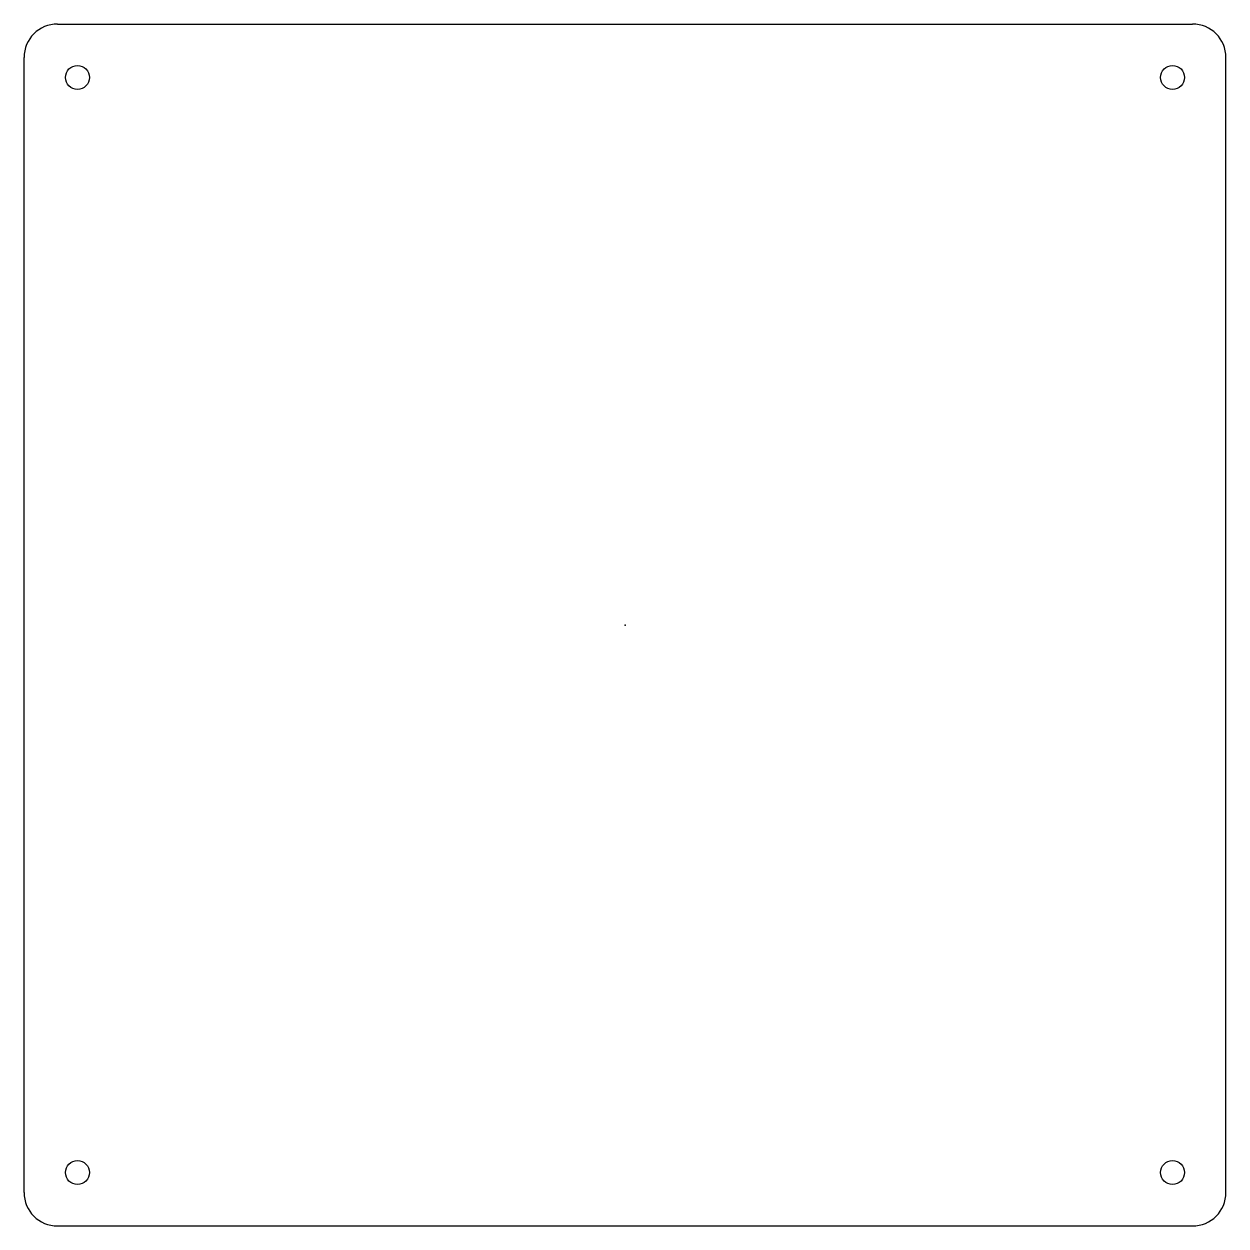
# Model space of a CAD drawing. Header units: millimetres. Extents: x -45 to 45, y -45 to 45.
import ezdxf

# ---------------------------------------------------------------- set-up
doc = ezdxf.new("R2010")
doc.units = ezdxf.units.MM
doc.header["$PDSIZE"] = -1

msp = doc.modelspace()

# ---------------------------------------------------------------- linework, layer by layer
at = {"color": 7, "linetype": 'Continuous'}
for p, q in [((-42.5, 45), (42.5, 45)), ((-45, -42.5), (-45, 42.5)), ((45, -42.5), (45, 42.5)), ((-42.5, -45), (42.5, -45))]:
    msp.add_line(p, q, dxfattribs=at)
for centre in [(-41, 41), (41, 41), (-41, -41), (41, -41)]:
    msp.add_circle(centre, 0.9, dxfattribs=at)
for centre, start, end in [((-42.5, 42.5), 90, 180), ((42.5, 42.5), 0, 90), ((-42.5, -42.5), 180, 270), ((42.5, -42.5), 270, 0)]:
    msp.add_arc(centre, 2.5, start, end, dxfattribs=at)
msp.add_point((0, 0), dxfattribs=at)
msp.add_point((0, 0), dxfattribs=at)

doc.saveas('drawing.dxf')
